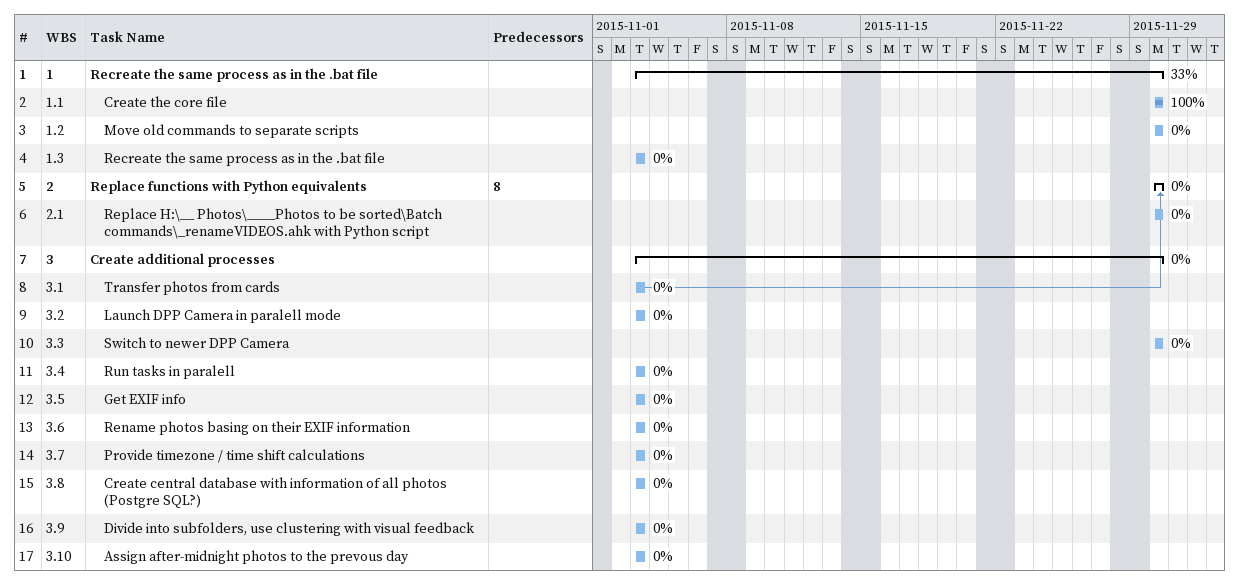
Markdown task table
| ID | WBS | Task | Start | Finish | Predecessors | % complete |
|---|---|---|---|---|---|---|
| 1 | 1 | **Recreate the same process as in the .bat file** | 2015-11-03 | 2015-11-30 |  | 33 |
| 2 | 1.1 | Create the core file | 2015-11-30 | 2015-11-30 |  | 100 |
| 3 | 1.2 | Move old commands to separate scripts | 2015-11-30 | 2015-11-30 |  | 0 |
| 4 | 1.3 | Recreate the same process as in the .bat file | 2015-11-03 | 2015-11-03 |  | 0 |
| 5 | 2 | **Replace functions with Python equivalents** | 2015-11-30 | 2015-11-30 | 8 | 0 |
| 6 | 2.1 | Replace H:\__ Photos\____Photos to be sorted\Batch commands\_renameVIDEOS.ahk with Python script | 2015-11-30 | 2015-11-30 |  | 0 |
| 7 | 3 | **Create additional processes** | 2015-11-03 | 2015-11-30 |  | 0 |
| 8 | 3.1 | Transfer photos from cards | 2015-11-03 | 2015-11-03 |  | 0 |
| 9 | 3.2 | Launch DPP Camera in paralell mode | 2015-11-03 | 2015-11-03 |  | 0 |
| 10 | 3.3 | Switch to newer DPP Camera | 2015-11-30 | 2015-11-30 |  | 0 |
| 11 | 3.4 | Run tasks in paralell | 2015-11-03 | 2015-11-03 |  | 0 |
| 12 | 3.5 | Get EXIF info | 2015-11-03 | 2015-11-03 |  | 0 |
| 13 | 3.6 | Rename photos basing on their EXIF information | 2015-11-03 | 2015-11-03 |  | 0 |
| 14 | 3.7 | Provide timezone / time shift calculations | 2015-11-03 | 2015-11-03 |  | 0 |
| 15 | 3.8 | Create central database with information of all photos (Postgre SQL?) | 2015-11-03 | 2015-11-03 |  | 0 |
| 16 | 3.9 | Divide into subfolders, use clustering with visual feedback | 2015-11-03 | 2015-11-03 |  | 0 |
| 17 | 3.10 | Assign after-midnight photos to the prevous day | 2015-11-03 | 2015-11-03 |  | 0 |
